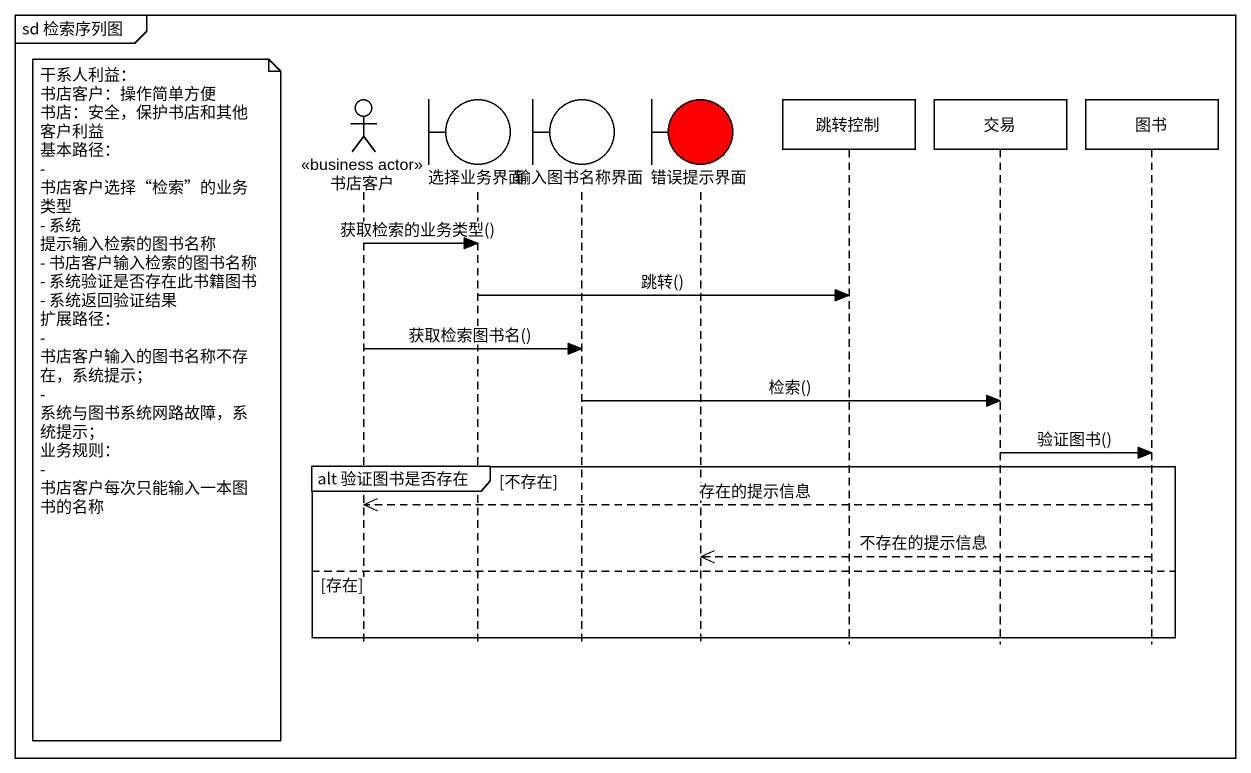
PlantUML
@startuml
mainframe sd 检索序列图
hide footbox
actor 书店客户 <<business actor>>
boundary 选择业务界面
boundary 输入图书名称界面
boundary 错误提示界面 #FF0000
participant 跳转控制
participant 交易
participant 图书

书店客户 -> 选择业务界面 : 获取检索的业务类型()
选择业务界面 -> 跳转控制 : 跳转()
书店客户 -> 输入图书名称界面 : 获取检索图书名()
note left of 书店客户
  干系人利益：
  书店客户：操作简单方便
  书店：安全，保护书店和其他客户利益
  基本路径：
  - 书店客户选择“检索”的业务类型
  - 系统 提示输入检索的图书名称
  - 书店客户输入检索的图书名称
  - 系统验证是否存在此书籍图书
  - 系统返回验证结果
  扩展路径：
  - 书店客户输入的图书名称不存在，系统提示；
  - 系统与图书系统网路故障，系统提示；
  业务规则：
  - 书店客户每次只能输入一本图书的名称
end note
输入图书名称界面 -> 交易 : 检索()
交易 -> 图书 : 验证图书()
group alt 验证图书是否存在 [不存在]
  图书 -->> 书店客户 : 存在的提示信息
  图书 -->> 错误提示界面 : 不存在的提示信息
else 存在
end
@enduml
